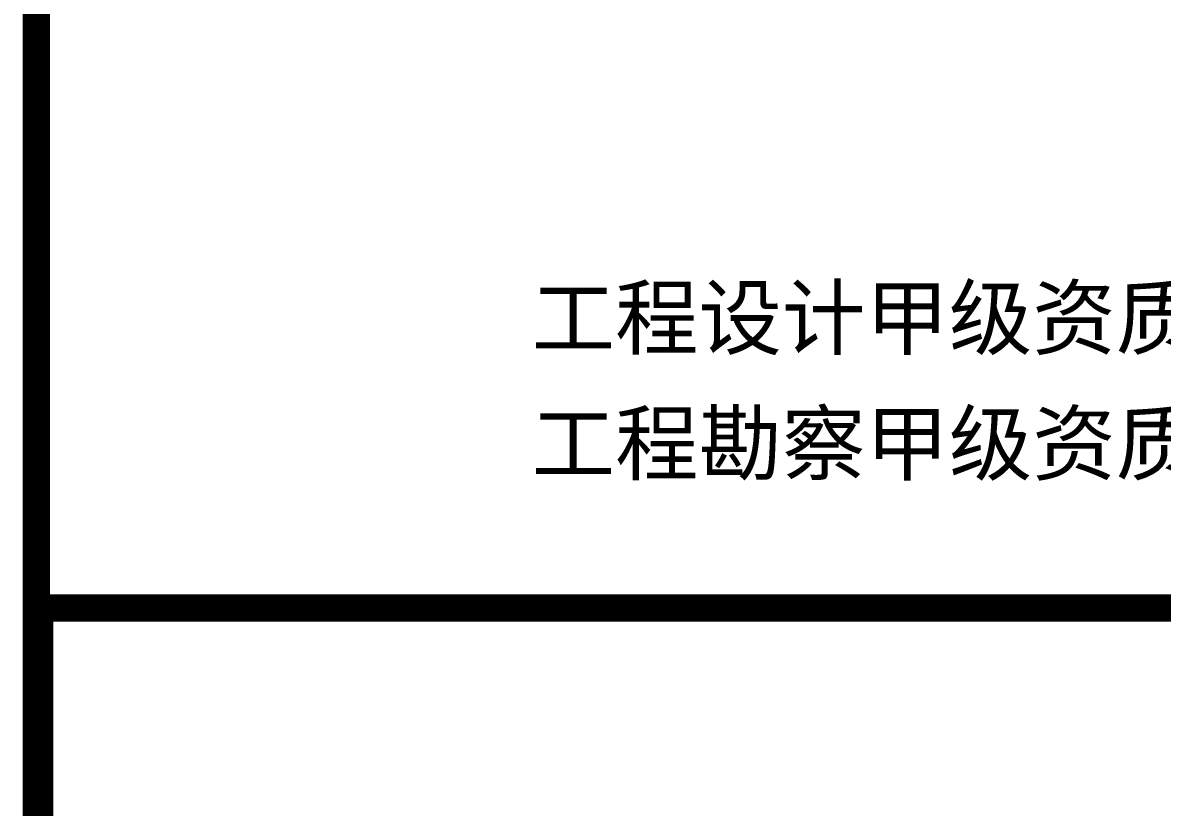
# Model space of a CAD drawing. Header units: millimetres. Extents: x 434053 to 1059003, y -2417481 to 936527.
# Drawn here: x 567081 to 568757, y -2388889 to -2387735 of the extents above; entities that cross this region are included whole.
import ezdxf

# ---------------------------------------------------------------- set-up
doc = ezdxf.new("R2010")
doc.units = ezdxf.units.MM
doc.header["$LTSCALE"] = 1000
doc.header["$MEASUREMENT"] = 0
for name, color, linetype in [('A-ANNO-TTLB', 7, 'Continuous'), ('TITEXT', 7, 'Continuous'), ('TITLIN', 7, 'Continuous'), ('图框层', 3, 'Continuous')]:
    doc.layers.add(name, color=color, linetype=linetype)
doc.styles.add('TITXV', font='', dxfattribs={"width": 0.8})
doc.styles.get('TITXV').set_extended_font_data('SimSun')

# ---------------------------------------------------------------- blocks, each defined once
blk = doc.blocks.new('asdfgafglogo2021h')
at = {"layer": 'TITLIN', "const_width": 80}
for points in [[(392492.5, -16619.2), (392492.5, -19768.5)], [(392492.5, -19768.5), (398992.5, -19768.5)]]:
    blk.add_lwpolyline(points, dxfattribs=at)
at = {"layer": 'TITEXT', "style": 'TITXV'}
for s, p in [('工程设计甲级资质证书编号：A244007378', (393950, -19004.1)), ('工程勘察甲级资质证书编号：B244007378', (393950, -19373.8))]:
    blk.add_text(s, height=180, dxfattribs=at).set_placement(p)
blk = doc.blocks.new('asdfgafg21GZ_LABEL3')
at = {"xscale": 0.01, "yscale": 0.01, "zscale": 0.01}
blk.add_blockref('asdfgafglogo2021h', (-3989.925, 166.192), dxfattribs=at)

msp = doc.modelspace()

# ---------------------------------------------------------------- linework, layer by layer
at = {"const_width": 40}
for points in [[(567100.9, -2388595.9), (570350.9, -2388595.9)], [(567100.9, -2388595.9), (567100.9, -2404955.2)], [(567100.9, -2388595.9), (570350.9, -2388595.9)]]:
    msp.add_lwpolyline(points, dxfattribs=at)
at = {"layer": 'A-ANNO-TTLB', "const_width": 33.3}
msp.add_lwpolyline([(567109.4, -2388595.9), (570359.4, -2388595.9), (570359.4, -2392621.3), (567109.4, -2392621.3)], close=True, dxfattribs=at)

# ---------------------------------------------------------------- block references
at = {"layer": '图框层', "xscale": 50.00000001002963, "yscale": 50.00000001002963, "zscale": 50.00000001002963}
msp.add_blockref('asdfgafg21GZ_LABEL3', (570350.9, -2387021.3), dxfattribs=at)

doc.saveas('drawing.dxf')
